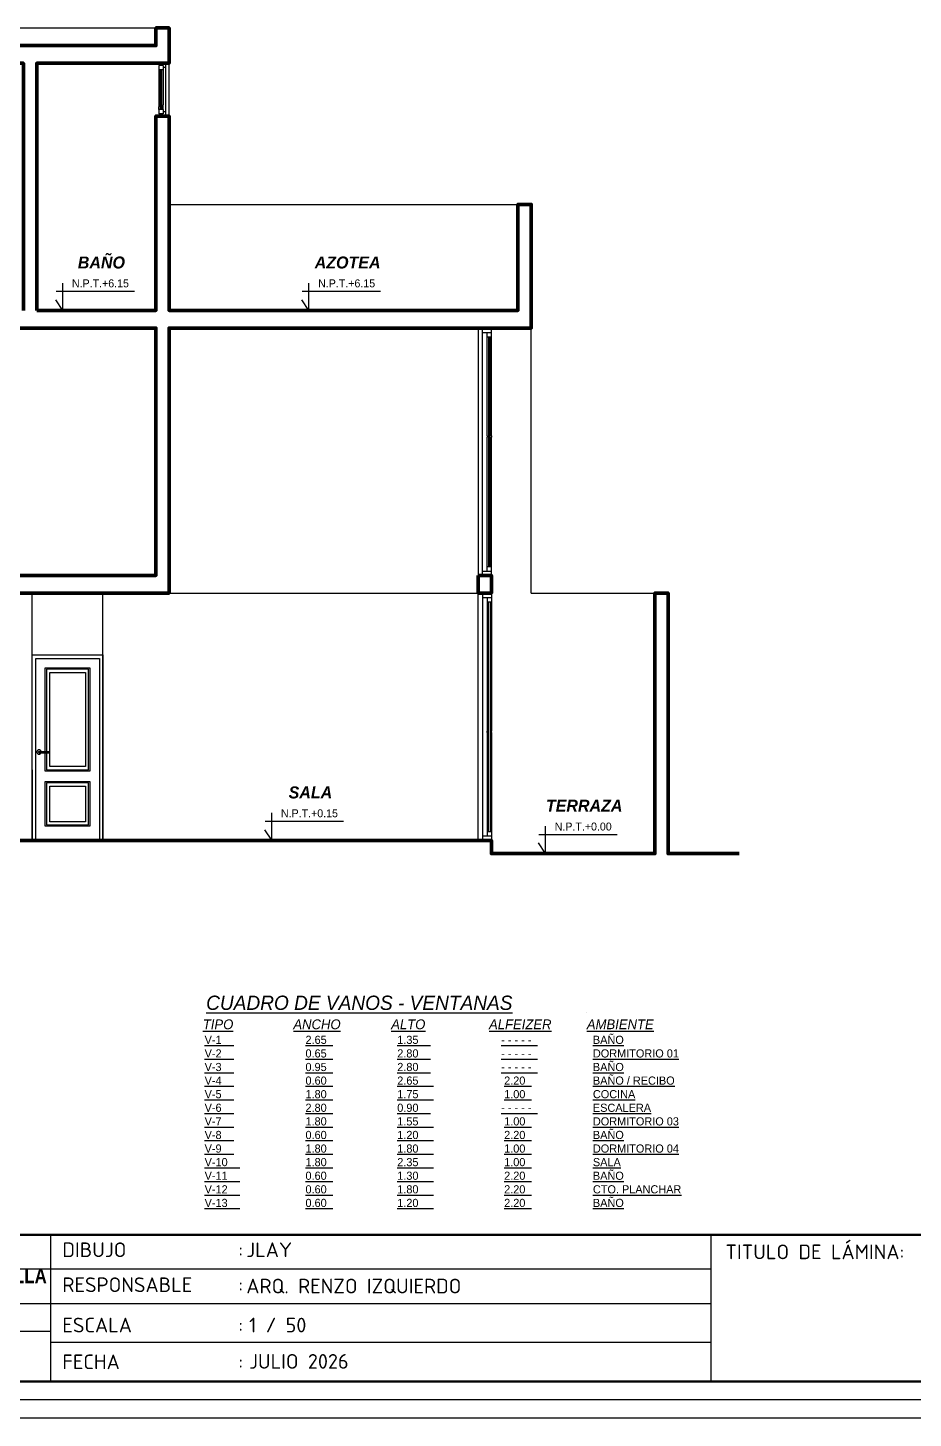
# Model space of a CAD drawing. Header units: millimetres. Extents: x 10612.9 to 10705, y -16533.4 to -16503.9.
# Drawn here: x 10681.33 to 10691.35, y -16533.03 to -16517.29 of the extents above; entities that cross this region are included whole.
import ezdxf
from ezdxf.enums import TextEntityAlignment as Align

# ---------------------------------------------------------------- set-up
doc = ezdxf.new("R2010")
doc.units = ezdxf.units.MM
for name, color, linetype, lineweight in [('COTASS', 7, 'Continuous', 5), ('p2', 53, 'Continuous', 20), ('P4', 144, 'Continuous', 40), ('P6', 255, 'Continuous', 20)]:
    doc.layers.add(name, color=color, linetype=linetype, lineweight=lineweight)
for name, color, linetype, lineweight, true_color in [('Nuevo_p2_Pluma_Nº__87', 7, 'Continuous', 20, 0x6a6a6a), ('Nuevo_Puertas ARCHICAD_Pluma_Nº__3', 7, 'Continuous', 18, 0xff6600), ('Nuevo_Puertas ARCHICAD_Pluma_Nº__87', 7, 'Continuous', 20, 0x6a6a6a), ('Nuevo_Ventanas ARCHICAD_Pluma_Nº__23', 7, 'Continuous', 20, 0xff6600), ('Nuevo_Ventanas ARCHICAD_Pluma_Nº__3', 7, 'Continuous', 18, 0xff6600), ('Nuevo_Ventanas ARCHICAD_Pluma_Nº__87', 7, 'Continuous', 20, 0x6a6a6a)]:
    doc.layers.add(name, color=color, linetype=linetype, lineweight=lineweight, true_color=true_color)
doc.styles.add('CENTURY JOSE TEXT', font='GOTHICI.TTF')
doc.styles.get("Standard").update_dxf_attribs({"font": 'arial.ttf'})
doc.styles.add('stylus', font='stylu.ttf')
doc.styles.add('TEXTO PRINCIPAL', font='swissek.ttf', dxfattribs={"height": 0.15})

# ---------------------------------------------------------------- blocks, each defined once
blk = doc.blocks.new('TRJHTRJHR')
at = {"layer": 'p2'}
for q in [(2575.085, 1629.691, 0), (2575.005, 1629.501, 0)]:
    blk.add_line((2575.085, 1629.381, 0), q, dxfattribs=at)
at = {"layer": 'p2', "elevation": 0}
blk.add_lwpolyline([(2575.897, 1629.593), (2575.009, 1629.593), (2575.009, 1629.593)], dxfattribs=at)
blk = doc.blocks.new('HTRHTRHTR')
for p, q in [((3400.57, -122.31), (4235.83, -122.31)), ((3944.67, -122.31), (3596.93, -122.31)), ((3753.41, -157.09), (3753.41, -122.31)), ((3909.89, -122.31), (3909.89, -157.09)), ((3909.89, -130.47), (3582.74, -130.47)), ((3909.89, -138.63), (3582.74, -138.63)), ((3753.41, -145.26), (3582.74, -145.26)), ((3909.89, -147.86), (3753.41, -147.86)), ((4235.83, -157.09), (3400.57, -157.09)), ((3400.57, -157.09), (4235.83, -157.09)), ((3770.8, -157.09), (3944.67, -157.09)), ((4244.53, -165.78), (3391.88, -165.78))]:
    blk.add_line(p, q)
at = {"layer": 'P4', "color": 7}
for p, q in [((3400.57, -122.31), (4235.83, -122.31)), ((4235.83, -157.09), (3400.57, -157.09))]:
    blk.add_line(p, q, dxfattribs=at)
at = {"layer": 'P6', "color": 7}
blk.add_line((4240.18, -161.44), (3396.22, -161.44), dxfattribs=at)
at = {"attachment_point": 1}
for s, width, heights, insert, char_height in [('{\\fISOCPEUR|b0|i0|c0|p34;UBICACIÓN^I:\\P\\H0.11883x;\\P\\fArial Narrow|b1|i0|c0|p34;\\H8.4156x;URB. MIRAFLORES BOULEVARD PARK PLAZA  Mz. AN -  Lote 18 - II ETAPA - CASTILLA}', 170.715, [0], (3584.49, -123.81), 3.47742), ('{\\fISOCPEUR|b0|i0|c0|p34;DIBUJO^I^I:}', 49.8343, [0], (3756.13, -124.11), 3.4774), ('{\\fISOCPEUR|b0|i0|c0|p34;JLAY}', 4.5892, [0], (3799.74, -124.11), 3.4774), ('{\\fISOCPEUR|b0|i0|c0|p34;TITULO DE LÁMINA:}', 53.1793, [0], (3913.33, -124.61), 3.4774), ('{\\fISOCPEUR|b0|i0|c0|p34;RESPONSABLE^I:}', 50.7606, [0], (3756.13, -132.4), 3.4774), ('{\\fISOCPEUR|b0|i0|c0|p34;ARQ. RENZO IZQUIERDO}', 60.2049, [0], (3799.74, -132.71), 3.4774), ('{\\fISOCPEUR|b0|i0|c0|p34;ESCALA^I^I:}', 49.3011, [0], (3756.13, -141.96), 3.4774), ('{\\fISOCPEUR|b0|i0|c0|p34;1 / 50}', 38.6139, [0], (3800.4, -141.96), 3.4774), ('{\\fISOCPEUR|b0|i0|c0|p34;FECHA^I^I^I:}', 44.5981, [0], (3756.13, -150.68), 3.4774), ('{\\fISOCPEUR|b0|i0|c0|p34;JULIO 2026}', 48.5378, [3.48], (3800.4, -150.57), 3.4774)]:
    blk.add_mtext_dynamic_manual_height_columns(s, width=width, gutter_width=1.07, heights=heights, dxfattribs=dict(at, insert=insert, char_height=char_height))

msp = doc.modelspace()

# ---------------------------------------------------------------- linework, layer by layer
for p, q in [((10678.427, -16517.29), (10682.777, -16517.29)), ((10682.927, -16518.29), (10682.927, -16517.69)), ((10687.027, -16523.69), (10687.027, -16520.69)), ((10682.895, -16523.69), (10686.427, -16523.69)), ((10681.377, -16525.69), (10681.377, -16526.49))]:
    msp.add_line(p, q)
at = {"lineweight": 60}
msp.add_line((10682.927, -16518.29), (10682.777, -16518.29), dxfattribs=at)
for points in [[(10681.277, -16520.49), (10681.277, -16517.69), (10678.277, -16517.69), (10678.277, -16517.29), (10678.427, -16517.29), (10678.427, -16517.49), (10682.777, -16517.49), (10682.777, -16517.29), (10682.927, -16517.29), (10682.927, -16517.69), (10681.427, -16517.69), (10681.427, -16520.49)], [(10681.427, -16520.49), (10682.777, -16520.49), (10682.777, -16518.29), (10682.927, -16518.29), (10682.927, -16520.49), (10686.877, -16520.49), (10686.877, -16519.29), (10687.027, -16519.29), (10687.027, -16520.69), (10682.927, -16520.69), (10682.927, -16523.69), (10675.077, -16523.69), (10675.027, -16523.69), (10671.727, -16523.69), (10671.577, -16523.69), (10671.577, -16519.49)], [(10666.908, -16526.84), (10667.442, -16526.84), (10667.442, -16526.64), (10674.027, -16526.64), (10674.027, -16526.49), (10686.577, -16526.49), (10686.577, -16526.64), (10688.427, -16526.64), (10688.427, -16523.69), (10688.577, -16523.69), (10688.577, -16526.64), (10689.383, -16526.64)], [(10666.908, -16526.84), (10667.442, -16526.84), (10667.442, -16526.64), (10674.027, -16526.64), (10674.027, -16526.49), (10686.577, -16526.49), (10686.577, -16526.64), (10688.427, -16526.64), (10688.427, -16523.69), (10688.577, -16523.69), (10688.577, -16526.64), (10689.167, -16526.64)]]:
    msp.add_lwpolyline(points, dxfattribs=at)
for points in [[(10677.327, -16520.69), (10682.777, -16520.69), (10682.777, -16523.49), (10677.327, -16523.49)], [(10686.427, -16523.49), (10686.577, -16523.49), (10686.577, -16523.69), (10686.427, -16523.69)]]:
    msp.add_lwpolyline(points, close=True, dxfattribs=at)
at = {"layer": 'Nuevo_p2_Pluma_Nº__87', "color": 251, "linetype": 'Continuous', "lineweight": 20, "true_color": 0x6a6a6a}
for p, q in [((10682.927, -16519.29), (10686.877, -16519.29)), ((10681.377, -16526.49), (10681.377, -16523.69)), ((10682.177, -16526.49), (10682.177, -16523.69)), ((10687.027, -16523.69), (10688.427, -16523.69))]:
    msp.add_line(p, q, dxfattribs=at)
at = {"layer": 'Nuevo_Puertas ARCHICAD_Pluma_Nº__3', "color": 30, "linetype": 'Continuous', "lineweight": 18, "true_color": 0xff6600}
for p, q in [((10681.417, -16526.49), (10681.417, -16524.43)), ((10681.417, -16524.43), (10682.137, -16524.43)), ((10682.137, -16524.43), (10682.137, -16526.49)), ((10681.525, -16525.483), (10681.525, -16524.538)), ((10681.525, -16524.538), (10682.029, -16524.538)), ((10682.014, -16524.553), (10681.54, -16524.553)), ((10681.54, -16524.553), (10681.54, -16525.483)), ((10681.575, -16525.655), (10681.575, -16524.588)), ((10681.575, -16524.588), (10681.979, -16524.588)), ((10681.979, -16524.588), (10681.979, -16525.655)), ((10682.014, -16525.69), (10682.014, -16524.553)), ((10682.029, -16524.538), (10682.029, -16525.705)), ((10681.432, -16525.48), (10681.43, -16525.485)), ((10681.43, -16525.485), (10681.43, -16525.49)), ((10681.43, -16525.49), (10681.43, -16525.494)), ((10681.43, -16525.494), (10681.432, -16525.499)), ((10681.434, -16525.476), (10681.432, -16525.48)), ((10681.432, -16525.499), (10681.434, -16525.503)), ((10681.437, -16525.472), (10681.434, -16525.476)), ((10681.434, -16525.503), (10681.437, -16525.507)), ((10681.441, -16525.469), (10681.437, -16525.472)), ((10681.437, -16525.507), (10681.441, -16525.51)), ((10681.445, -16525.466), (10681.441, -16525.469)), ((10681.441, -16525.51), (10681.445, -16525.513)), ((10681.45, -16525.465), (10681.445, -16525.466)), ((10681.445, -16525.513), (10681.45, -16525.514)), ((10681.449, -16525.486), (10681.448, -16525.487)), ((10681.448, -16525.487), (10681.448, -16525.488)), ((10681.448, -16525.488), (10681.448, -16525.49)), ((10681.448, -16525.49), (10681.448, -16525.491)), ((10681.448, -16525.491), (10681.448, -16525.492)), ((10681.448, -16525.492), (10681.449, -16525.493)), ((10681.45, -16525.485), (10681.449, -16525.486)), ((10681.449, -16525.493), (10681.45, -16525.495)), ((10681.455, -16525.465), (10681.45, -16525.465)), ((10681.451, -16525.484), (10681.45, -16525.485)), ((10681.45, -16525.495), (10681.451, -16525.495)), ((10681.45, -16525.514), (10681.455, -16525.515)), ((10681.452, -16525.483), (10681.451, -16525.484)), ((10681.452, -16525.486), (10681.451, -16525.487)), ((10681.451, -16525.487), (10681.451, -16525.488)), ((10681.451, -16525.488), (10681.451, -16525.49)), ((10681.451, -16525.49), (10681.451, -16525.491)), ((10681.451, -16525.491), (10681.451, -16525.492)), ((10681.451, -16525.492), (10681.452, -16525.493)), ((10681.451, -16525.495), (10681.452, -16525.496)), ((10681.453, -16525.483), (10681.452, -16525.483)), ((10681.453, -16525.485), (10681.452, -16525.486)), ((10681.452, -16525.493), (10681.453, -16525.495)), ((10681.452, -16525.496), (10681.453, -16525.496)), ((10681.455, -16525.483), (10681.453, -16525.483)), ((10681.454, -16525.484), (10681.453, -16525.485)), ((10681.453, -16525.495), (10681.454, -16525.495)), ((10681.453, -16525.496), (10681.455, -16525.497)), ((10681.459, -16525.465), (10681.455, -16525.465)), ((10681.455, -16525.483), (10681.457, -16525.483)), ((10681.455, -16525.497), (10681.457, -16525.497)), ((10681.455, -16525.515), (10681.459, -16525.514)), ((10681.457, -16525.483), (10681.464, -16525.483)), ((10681.457, -16525.497), (10681.464, -16525.497)), ((10681.464, -16525.466), (10681.459, -16525.465)), ((10681.459, -16525.514), (10681.464, -16525.513)), ((10681.461, -16525.488), (10681.46, -16525.49)), ((10681.46, -16525.49), (10681.461, -16525.491)), ((10681.462, -16525.485), (10681.461, -16525.486)), ((10681.461, -16525.486), (10681.461, -16525.487)), ((10681.461, -16525.487), (10681.461, -16525.488)), ((10681.461, -16525.491), (10681.461, -16525.492)), ((10681.461, -16525.492), (10681.461, -16525.493)), ((10681.461, -16525.493), (10681.462, -16525.495)), ((10681.462, -16525.484), (10681.462, -16525.485)), ((10681.462, -16525.495), (10681.462, -16525.495)), ((10681.469, -16525.469), (10681.464, -16525.466)), ((10681.464, -16525.483), (10681.474, -16525.483)), ((10681.464, -16525.497), (10681.474, -16525.497)), ((10681.464, -16525.513), (10681.469, -16525.51)), ((10681.472, -16525.472), (10681.469, -16525.469)), ((10681.469, -16525.51), (10681.472, -16525.507)), ((10681.475, -16525.476), (10681.472, -16525.472)), ((10681.472, -16525.507), (10681.475, -16525.503)), ((10681.474, -16525.483), (10681.565, -16525.483)), ((10681.474, -16525.497), (10681.565, -16525.497)), ((10681.478, -16525.48), (10681.475, -16525.476)), ((10681.475, -16525.503), (10681.478, -16525.499)), ((10681.478, -16525.483), (10681.478, -16525.48)), ((10681.478, -16525.499), (10681.478, -16525.497)), ((10681.525, -16525.705), (10681.525, -16525.497)), ((10681.54, -16525.497), (10681.54, -16525.69)), ((10681.565, -16525.484), (10681.565, -16525.485)), ((10681.565, -16525.485), (10681.565, -16525.486)), ((10681.565, -16525.486), (10681.565, -16525.487)), ((10681.565, -16525.487), (10681.565, -16525.488)), ((10681.565, -16525.488), (10681.565, -16525.49)), ((10681.565, -16525.49), (10681.565, -16525.491)), ((10681.565, -16525.491), (10681.565, -16525.492)), ((10681.565, -16525.492), (10681.565, -16525.493)), ((10681.565, -16525.493), (10681.565, -16525.495)), ((10681.565, -16525.495), (10681.565, -16525.495)), ((10682.029, -16525.705), (10681.525, -16525.705)), ((10681.54, -16525.69), (10682.014, -16525.69)), ((10681.979, -16525.655), (10681.575, -16525.655)), ((10681.525, -16526.33), (10681.525, -16525.825)), ((10681.525, -16525.825), (10682.029, -16525.825)), ((10682.014, -16525.84), (10681.54, -16525.84)), ((10681.54, -16525.84), (10681.54, -16526.315)), ((10681.575, -16526.28), (10681.575, -16525.875)), ((10681.575, -16525.875), (10681.979, -16525.875)), ((10681.979, -16525.875), (10681.979, -16526.28)), ((10682.014, -16526.315), (10682.014, -16525.84)), ((10682.029, -16525.825), (10682.029, -16526.33)), ((10682.029, -16526.33), (10681.525, -16526.33)), ((10681.54, -16526.315), (10682.014, -16526.315)), ((10681.979, -16526.28), (10681.575, -16526.28))]:
    msp.add_line(p, q, dxfattribs=at)
at = {"layer": 'Nuevo_Puertas ARCHICAD_Pluma_Nº__87', "color": 251, "linetype": 'Continuous', "lineweight": 20, "true_color": 0x6a6a6a}
for p, q in [((10681.377, -16524.39), (10682.177, -16524.39)), ((10681.377, -16526.49), (10681.377, -16524.39)), ((10682.177, -16524.39), (10682.177, -16526.49))]:
    msp.add_line(p, q, dxfattribs=at)
at = {"layer": 'Nuevo_Ventanas ARCHICAD_Pluma_Nº__23', "color": 30, "linetype": 'Continuous', "lineweight": 20, "true_color": 0xff6600}
for p, q in [((10682.81, -16517.715), (10682.81, -16517.765)), ((10682.835, -16517.69), (10682.835, -16517.715)), ((10682.885, -16517.69), (10682.885, -16517.74)), ((10682.86, -16517.765), (10682.81, -16517.765)), ((10682.825, -16517.765), (10682.825, -16518.215)), ((10682.845, -16518.215), (10682.845, -16517.765)), ((10682.885, -16517.74), (10682.86, -16517.74)), ((10682.81, -16518.215), (10682.81, -16518.265)), ((10682.86, -16518.215), (10682.81, -16518.215)), ((10682.835, -16518.265), (10682.835, -16518.29)), ((10682.885, -16518.24), (10682.86, -16518.24)), ((10682.885, -16518.24), (10682.885, -16518.29)), ((10686.477, -16520.74), (10686.477, -16520.69)), ((10686.527, -16520.79), (10686.527, -16520.74)), ((10686.527, -16520.79), (10686.577, -16520.79)), ((10686.542, -16520.79), (10686.542, -16523.39)), ((10686.562, -16523.39), (10686.562, -16520.79)), ((10686.477, -16523.49), (10686.477, -16523.44)), ((10686.527, -16523.39), (10686.577, -16523.39)), ((10686.527, -16523.44), (10686.527, -16523.39)), ((10686.477, -16523.69), (10686.477, -16523.74)), ((10686.527, -16523.74), (10686.527, -16523.79)), ((10686.527, -16523.79), (10686.577, -16523.79)), ((10686.542, -16526.39), (10686.542, -16523.79)), ((10686.562, -16523.79), (10686.562, -16526.39)), ((10686.477, -16526.44), (10686.477, -16526.49)), ((10686.527, -16526.39), (10686.577, -16526.39)), ((10686.527, -16526.39), (10686.527, -16526.44))]:
    msp.add_line(p, q, dxfattribs=at)
at = {"layer": 'Nuevo_Ventanas ARCHICAD_Pluma_Nº__23', "color": 30, "linetype": 'Continuous', "lineweight": 20, "true_color": 0xff6600, "flags": 128}
for points in [[(10682.86, -16517.715), (10682.835, -16517.715), (10682.81, -16517.715)], [(10682.86, -16517.715), (10682.86, -16517.74), (10682.86, -16517.765)], [(10682.86, -16518.265), (10682.835, -16518.265), (10682.81, -16518.265)], [(10682.86, -16518.215), (10682.86, -16518.24), (10682.86, -16518.265)], [(10686.577, -16520.79), (10686.577, -16520.74), (10686.577, -16520.69)], [(10686.477, -16520.74), (10686.527, -16520.74), (10686.577, -16520.74)], [(10686.477, -16523.44), (10686.527, -16523.44), (10686.577, -16523.44)], [(10686.577, -16523.49), (10686.577, -16523.44), (10686.577, -16523.39)], [(10686.577, -16523.69), (10686.577, -16523.74), (10686.577, -16523.79)], [(10686.477, -16523.74), (10686.527, -16523.74), (10686.577, -16523.74)], [(10686.477, -16526.44), (10686.527, -16526.44), (10686.577, -16526.44)], [(10686.577, -16526.39), (10686.577, -16526.44), (10686.577, -16526.49)]]:
    msp.add_lwpolyline(points, dxfattribs=at)
at = {"layer": 'Nuevo_Ventanas ARCHICAD_Pluma_Nº__3', "color": 30, "linetype": 'Continuous', "lineweight": 18, "true_color": 0xff6600}
for p, q in [((10682.81, -16517.765), (10682.81, -16517.765)), ((10682.81, -16517.765), (10682.81, -16517.796)), ((10682.81, -16517.796), (10682.81, -16517.816)), ((10682.81, -16517.816), (10682.81, -16517.818)), ((10682.81, -16517.818), (10682.81, -16518.161)), ((10682.86, -16517.765), (10682.86, -16517.818)), ((10682.86, -16517.818), (10682.86, -16518.161)), ((10682.885, -16517.74), (10682.885, -16518.24)), ((10682.81, -16518.163), (10682.81, -16518.161)), ((10682.81, -16518.163), (10682.81, -16518.183)), ((10682.81, -16518.214), (10682.81, -16518.183)), ((10682.86, -16518.215), (10682.86, -16518.161)), ((10682.81, -16518.214), (10682.81, -16518.215)), ((10686.477, -16523.44), (10686.477, -16520.74)), ((10686.527, -16521.82), (10686.527, -16520.79)), ((10686.577, -16521.82), (10686.577, -16520.79)), ((10686.527, -16521.855), (10686.527, -16521.82)), ((10686.527, -16521.869), (10686.527, -16521.855)), ((10686.527, -16521.89), (10686.527, -16521.869)), ((10686.527, -16521.91), (10686.527, -16521.89)), ((10686.527, -16521.91), (10686.527, -16521.925)), ((10686.527, -16523.39), (10686.527, -16521.925)), ((10686.577, -16521.855), (10686.577, -16521.82)), ((10686.577, -16521.869), (10686.577, -16521.855)), ((10686.577, -16521.89), (10686.577, -16521.869)), ((10686.577, -16521.91), (10686.577, -16521.89)), ((10686.577, -16521.91), (10686.577, -16521.925)), ((10686.577, -16523.39), (10686.577, -16521.925)), ((10686.477, -16523.74), (10686.477, -16526.44)), ((10686.527, -16523.79), (10686.527, -16525.255)), ((10686.577, -16523.79), (10686.577, -16525.255)), ((10686.527, -16525.269), (10686.527, -16525.255)), ((10686.527, -16525.269), (10686.527, -16525.29)), ((10686.577, -16525.269), (10686.577, -16525.255)), ((10686.577, -16525.269), (10686.577, -16525.29)), ((10686.527, -16525.29), (10686.527, -16525.31)), ((10686.527, -16525.31), (10686.527, -16525.325)), ((10686.527, -16525.325), (10686.527, -16525.36)), ((10686.527, -16525.36), (10686.527, -16526.39)), ((10686.577, -16525.29), (10686.577, -16525.31)), ((10686.577, -16525.31), (10686.577, -16525.325)), ((10686.577, -16525.325), (10686.577, -16525.36)), ((10686.577, -16525.36), (10686.577, -16526.39))]:
    msp.add_line(p, q, dxfattribs=at)
at = {"layer": 'Nuevo_Ventanas ARCHICAD_Pluma_Nº__87', "color": 251, "linetype": 'Continuous', "lineweight": 20, "true_color": 0x6a6a6a}
for p, q in [((10686.427, -16520.69), (10686.427, -16523.49)), ((10686.427, -16526.49), (10686.427, -16523.69))]:
    msp.add_line(p, q, dxfattribs=at)

# ---------------------------------------------------------------- block references
at = {"color": 251, "lineweight": 60, "xscale": 0.04776345228451045, "yscale": 0.04776345228451045, "zscale": 0.04776345228451045}
msp.add_blockref('HTRHTRHTR', (10502.312, -16525.114), dxfattribs=at)
at = {"layer": 'COTASS'}
for p in [(8106.638, -18149.87, 0), (8109.425, -18149.87, 0), (8109.004, -18155.87, 0), (8112.105, -18156.02, 0)]:
    msp.add_blockref('TRJHTRJHR', p, dxfattribs=at)

# ---------------------------------------------------------------- texts
at = {"style": 'stylus'}
for s, p in [('N.P.T.+6.15', (10682.149, -16520.183, 0)), ('N.P.T.+6.15', (10684.937, -16520.183, 0)), ('N.P.T.+0.15', (10684.516, -16526.183, 0)), ('N.P.T.+0.00', (10687.616, -16526.333, 0))]:
    msp.add_text(s, height=0.09, dxfattribs=at).set_placement(p, align=Align.MIDDLE_CENTER)
for s, insert, char_height, width, attachment_point, style in [('\\pxqc;{\\fCentury Gothic|b1|i1|c0|p34;BAÑO}', (10681.27, -16519.879, 0), 0.13558, 1.77979, 1, 'TEXTO PRINCIPAL'), ('\\pxqc;{\\fCentury Gothic|b1|i1|c0|p34;AZOTEA}', (10684.058, -16519.879, 0), 0.13558, 1.77979, 1, 'TEXTO PRINCIPAL'), ('\\pxqc;{\\fCentury Gothic|b1|i1|c0|p34;SALA}', (10683.637, -16525.879, 0), 0.13558, 1.77979, 1, 'TEXTO PRINCIPAL'), ('\\pxqc;{\\fCentury Gothic|b1|i1|c0|p34;TERRAZA}', (10686.737, -16526.029, 0), 0.13558, 1.77979, 1, 'TEXTO PRINCIPAL'), ('{\\H0.58333x;\\L  CUADRO DE VANOS - VENTANAS^I^I\\H0.85714x;\\P\\H0.8x;  TIPO^IANCHO^IALTO^IALFEIZER^IAMBIENTE^I\\P\\fCentury Gothic|b0|i0|c0|p34;\\H0.83333x;   V-1^I    2.65^I  1.35^I    - - - - -^I  BAÑO^I\\P   V-2^I    0.65^I  2.80^I    - - - - -^I  DORMITORIO 01^I\\P   V-3^I    0.95^I  2.80^I    - - - - -^I  BAÑO^I\\P   V-4^I    0.60^I  2.65^I     2.20^I  BAÑO / RECIBO^I\\P   V-5^I    1.80^I  1.75^I     1.00^I  COCINA^I\\P   V-6^I    2.80^I  0.90^I    - - - - -^I  ESCALERA^I\\P   V-7^I    1.80^I  1.55^I     1.00^I  DORMITORIO 03^I\\P   V-8^I    0.60^I  1.20^I     2.20^I  BAÑO^I\\P   V-9^I    1.80^I  1.80^I     1.00^I  DORMITORIO 04^I\\P   V-10^I    1.80^I  2.35^I     1.00^I  SALA^I\\P   V-11^I    0.60^I  1.30^I     2.20^I  BAÑO^I\\P   V-12^I    0.60^I  1.80^I     2.20^I  CTO. PLANCHAR^I\\P   V-13^I    0.60^I  1.20^I     2.20^I  BAÑO^I}', (10683.226, -16530.642), 0.27694, 9.93417, 7, 'CENTURY JOSE TEXT')]:
    msp.add_mtext(s, dxfattribs=dict(insert=insert, char_height=char_height, width=width, attachment_point=attachment_point, style=style))

doc.saveas('drawing.dxf')
